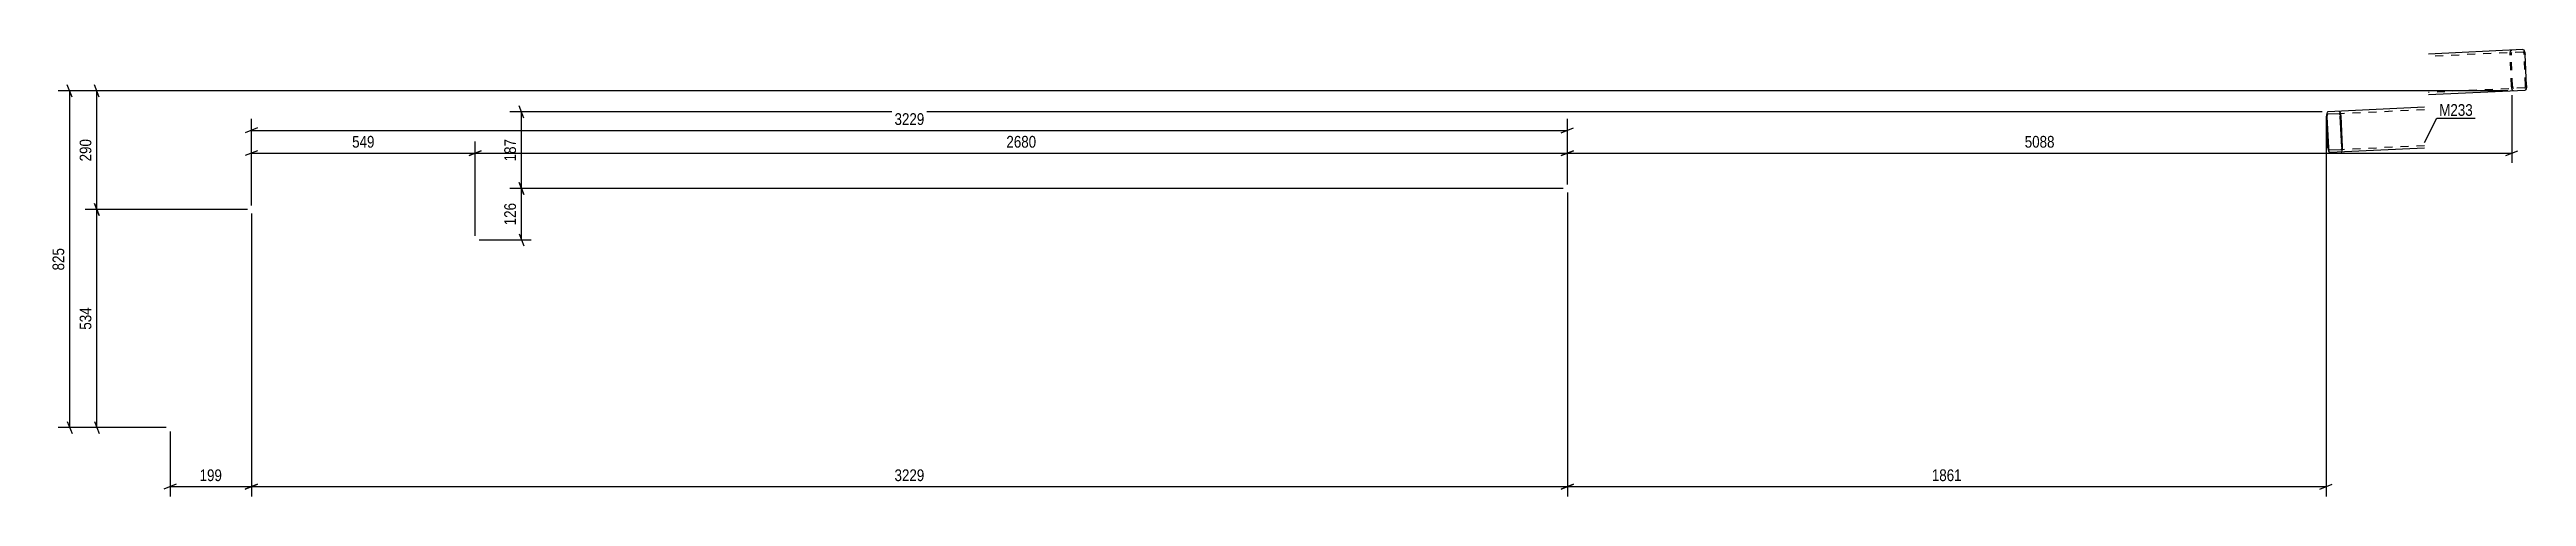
# Model space of a CAD drawing. Header units: millimetres. Extents: x 0 to 3251, y 0 to 594.
# Drawn here: x 2644 to 3251, y 352 to 461 of the extents above.
import ezdxf

# ---------------------------------------------------------------- set-up
doc = ezdxf.new("R2010")
doc.units = ezdxf.units.MM
doc.linetypes.add('DXK_LINE_DOT2', pattern=[3.9198, 1.9599, -1.9599])
doc.styles.add('Arial Narrow', font='ARIALN.TTF', dxfattribs={"height": 0.2})

# ---------------------------------------------------------------- blocks, each defined once
blk = doc.blocks.new('Part-247352729-1249 - 1231')
at = {"color": 2, "linetype": 'Continuous'}
for p, q in [((3250.36, 461.12), (3227.16, 460.03)), ((3250.36, 461.12), (3250.54, 461.03)), ((3250.54, 461.03), (3250.69, 460.78)), ((3250.69, 460.78), (3250.8, 460.4)), ((3250.8, 460.4), (3250.86, 459.94)), ((3251.21, 452.35), (3250.86, 459.94)), ((3250.83, 451.13), (3227.16, 450.02)), ((3251, 451.23), (3250.83, 451.13)), ((3251.12, 451.49), (3251, 451.23)), ((3251.2, 451.89), (3251.12, 451.49)), ((3251.21, 452.35), (3251.2, 451.89)), ((3202.13, 445.1), (3202.12, 444.64)), ((3202.47, 437.05), (3202.12, 444.64)), ((3202.2, 445.5), (3202.13, 445.1)), ((3202.33, 445.76), (3202.2, 445.5)), ((3202.5, 445.86), (3202.33, 445.76)), ((3202.33, 444.65), (3202.34, 444.89)), ((3202.69, 437.06), (3202.33, 444.65)), ((3202.34, 444.89), (3202.38, 445.08)), ((3202.38, 445.08), (3202.44, 445.21)), ((3202.44, 445.21), (3202.52, 445.26)), ((3226.16, 446.98), (3202.5, 445.86)), ((3205.29, 445.39), (3202.52, 445.26)), ((3205.43, 445.91), (3205.26, 445.99)), ((3205.29, 445.39), (3205.37, 445.35)), ((3205.37, 445.35), (3205.45, 445.23)), ((3205.58, 445.66), (3205.43, 445.91)), ((3205.45, 445.23), (3205.51, 445.03)), ((3205.51, 445.03), (3205.53, 444.81)), ((3205.89, 437.21), (3205.53, 444.81)), ((3205.7, 445.27), (3205.58, 445.66)), ((3205.75, 444.82), (3205.7, 445.27)), ((3206.11, 437.22), (3205.75, 444.82)), ((3202.47, 437.05), (3202.53, 436.6)), ((3202.53, 436.6), (3202.64, 436.21)), ((3202.64, 436.21), (3202.79, 435.96)), ((3202.72, 436.83), (3202.69, 437.06)), ((3202.77, 436.64), (3202.72, 436.83)), ((3202.85, 436.52), (3202.77, 436.64)), ((3202.79, 435.96), (3202.96, 435.87)), ((3202.94, 436.47), (3202.85, 436.52)), ((3205.7, 436.6), (3202.94, 436.47)), ((3226.16, 436.96), (3202.96, 435.87)), ((3205.78, 436.65), (3205.7, 436.6)), ((3205.73, 436), (3205.89, 436.1)), ((3205.85, 436.79), (3205.78, 436.65)), ((3205.88, 436.98), (3205.85, 436.79)), ((3205.89, 437.21), (3205.88, 436.98)), ((3205.89, 436.1), (3206.02, 436.37)), ((3206.02, 436.37), (3206.1, 436.76)), ((3206.1, 436.76), (3206.11, 437.22))]:
    blk.add_line(p, q, dxfattribs=at)
at = {"color": 7, "linetype": 'DXK_LINE_DOT2'}
for p, q in [((3250.39, 460.52), (3227.16, 459.43)), ((3247.22, 459.77), (3247.23, 460.23)), ((3247.58, 452.18), (3247.22, 459.77)), ((3247.23, 460.23), (3247.31, 460.62)), ((3247.31, 460.62), (3247.44, 460.89)), ((3247.44, 460.89), (3247.6, 460.99)), ((3247.48, 460.21), (3247.44, 460.01)), ((3247.44, 460.01), (3247.44, 459.78)), ((3247.8, 452.19), (3247.44, 459.78)), ((3247.55, 460.34), (3247.48, 460.21)), ((3247.63, 460.39), (3247.55, 460.34)), ((3250.48, 460.48), (3250.39, 460.52)), ((3250.55, 460.35), (3250.48, 460.48)), ((3250.61, 460.16), (3250.55, 460.35)), ((3250.64, 459.93), (3250.61, 460.16)), ((3250.99, 452.34), (3250.64, 459.93)), ((3250.8, 451.73), (3227.16, 450.62)), ((3247.63, 451.72), (3247.58, 452.18)), ((3247.74, 451.33), (3247.63, 451.72)), ((3247.9, 451.08), (3247.74, 451.33)), ((3247.8, 452.19), (3247.82, 451.96)), ((3247.82, 451.96), (3247.88, 451.77)), ((3247.88, 451.77), (3247.96, 451.64)), ((3248.07, 451), (3247.9, 451.08)), ((3247.96, 451.64), (3248.04, 451.6)), ((3250.8, 451.73), (3250.89, 451.78)), ((3250.89, 451.78), (3250.95, 451.91)), ((3250.95, 451.91), (3250.99, 452.11)), ((3250.99, 452.11), (3250.99, 452.34)), ((3226.16, 446.37), (3205.29, 445.39)), ((3226.16, 437.56), (3205.7, 436.6))]:
    blk.add_line(p, q, dxfattribs=at)
blk = doc.blocks.new('StraightDimension-247352729-1367 - 1231')
at = {"color": 7, "linetype": 'Continuous'}
for p, q in [((3246.63, 450.98), (2645.63, 450.98)), ((2649.08, 449.48), (2647.88, 452.48)), ((2648.48, 368.52), (2648.48, 450.98)), ((2672.11, 368.52), (2645.63, 368.52)), ((2647.88, 370.02), (2649.08, 367.02))]:
    blk.add_line(p, q, dxfattribs=at)
at = {"color": 0}
blk.add_wipeout([(2647.73, 413.09), (2643.53, 413.09), (2643.53, 406.41), (2647.73, 406.41)], dxfattribs=at)
at = {"color": 3, "style": 'Arial Narrow'}
blk.add_text('825', height=2.863, rotation=90.00021, dxfattribs=at).set_placement((2647.13, 407.01))
blk = doc.blocks.new('StraightDimension-247352729-12743 - 1231')
at = {"color": 7, "linetype": 'Continuous'}
for p, q in [((2693.06, 420.95), (2693.06, 351.65)), ((2673.11, 367.52), (2673.11, 351.65)), ((2674.61, 354.65), (2671.61, 353.45)), ((2673.11, 354.05), (2693.06, 354.05)), ((2691.56, 353.45), (2694.56, 354.65))]:
    blk.add_line(p, q, dxfattribs=at)
at = {"color": 0}
blk.add_wipeout([(2686.43, 354.8), (2686.43, 359), (2679.75, 359), (2679.75, 354.8)], dxfattribs=at)
at = {"color": 3, "style": 'Arial Narrow'}
blk.add_text('199', height=2.863, dxfattribs=at).set_placement((2680.35, 355.4))
blk = doc.blocks.new('StraightDimension-247352729-1252 - 1231')
at = {"color": 7, "linetype": 'Continuous'}
for p, q in [((3014.92, 427.09), (2756.46, 427.09)), ((2759.91, 425.59), (2758.71, 428.59)), ((2759.31, 414.51), (2759.31, 427.09)), ((2748.95, 414.51), (2761.71, 414.51)), ((2758.71, 416.01), (2759.91, 413.01))]:
    blk.add_line(p, q, dxfattribs=at)
at = {"color": 0}
blk.add_wipeout([(2758.56, 424.15), (2754.36, 424.15), (2754.36, 417.46), (2758.56, 417.46)], dxfattribs=at)
at = {"color": 3, "style": 'Arial Narrow'}
blk.add_text('126', height=2.863, rotation=90.00021, dxfattribs=at).set_placement((2757.96, 418.06))
blk = doc.blocks.new('StraightDimension-247352729-1314 - 1231')
at = {"color": 7, "linetype": 'Continuous'}
for p, q in [((3246.63, 450.98), (2652.29, 450.98)), ((2655.74, 449.48), (2654.54, 452.48)), ((2655.14, 421.95), (2655.14, 450.98)), ((2692.06, 421.95), (2652.29, 421.95)), ((2654.54, 423.45), (2655.74, 420.45))]:
    blk.add_line(p, q, dxfattribs=at)
at = {"color": 0}
blk.add_wipeout([(2654.39, 439.81), (2650.19, 439.81), (2650.19, 433.12), (2654.39, 433.12)], dxfattribs=at)
at = {"color": 3, "style": 'Arial Narrow'}
blk.add_text('290', height=2.863, rotation=90.00021, dxfattribs=at).set_placement((2653.79, 433.72))
blk = doc.blocks.new('StraightDimension-247352729-12742 - 1231')
at = {"color": 7, "linetype": 'Continuous'}
for p, q in [((3015.92, 426.09), (3015.92, 351.65)), ((2693.06, 420.95), (2693.06, 351.65)), ((2694.56, 354.65), (2691.56, 353.45)), ((2693.06, 354.05), (3015.92, 354.05)), ((3014.42, 353.45), (3017.42, 354.65))]:
    blk.add_line(p, q, dxfattribs=at)
at = {"color": 0}
blk.add_wipeout([(2858.75, 354.8), (2858.75, 359), (2850.24, 359), (2850.24, 354.8)], dxfattribs=at)
at = {"color": 3, "style": 'Arial Narrow'}
blk.add_text('3229', height=2.863, dxfattribs=at).set_placement((2850.84, 355.4))
blk = doc.blocks.new('StraightDimension-247352729-1289 - 1231')
at = {"color": 7, "linetype": 'Continuous'}
for p, q in [((3201.06, 445.84), (2756.46, 445.84)), ((2759.91, 444.34), (2758.71, 447.34)), ((2759.31, 427.09), (2759.31, 445.84)), ((3014.92, 427.09), (2756.46, 427.09)), ((2758.71, 428.59), (2759.91, 425.59))]:
    blk.add_line(p, q, dxfattribs=at)
at = {"color": 0}
blk.add_wipeout([(2758.56, 439.81), (2754.36, 439.81), (2754.36, 433.13), (2758.56, 433.13)], dxfattribs=at)
at = {"color": 3, "style": 'Arial Narrow'}
blk.add_text('187', height=2.863, rotation=90.00021, dxfattribs=at).set_placement((2757.96, 433.73))
blk = doc.blocks.new('StraightDimension-247352729-1517 - 1231')
at = {"color": 7, "linetype": 'Continuous'}
for p, q in [((2693.06, 422.95), (2693.06, 444.16)), ((3015.92, 428.09), (3015.92, 444.16)), ((2694.56, 441.91), (2691.56, 440.71)), ((2693.06, 441.31), (3015.92, 441.31)), ((3014.42, 440.71), (3017.42, 441.91))]:
    blk.add_line(p, q, dxfattribs=at)
at = {"color": 0}
blk.add_wipeout([(2858.75, 442.06), (2858.75, 446.26), (2850.24, 446.26), (2850.24, 442.06)], dxfattribs=at)
at = {"color": 3, "style": 'Arial Narrow'}
blk.add_text('3229', height=2.863, dxfattribs=at).set_placement((2850.84, 442.66))
blk = doc.blocks.new('StraightDimension-247352729-1341 - 1231')
at = {"color": 7, "linetype": 'Continuous'}
for p, q in [((2692.06, 421.95), (2652.29, 421.95)), ((2655.74, 420.45), (2654.54, 423.45)), ((2655.14, 368.52), (2655.14, 421.95)), ((2672.11, 368.52), (2652.29, 368.52)), ((2654.54, 370.02), (2655.74, 367.02))]:
    blk.add_line(p, q, dxfattribs=at)
at = {"color": 0}
blk.add_wipeout([(2654.39, 398.58), (2650.19, 398.58), (2650.19, 391.89), (2654.39, 391.89)], dxfattribs=at)
at = {"color": 3, "style": 'Arial Narrow'}
blk.add_text('534', height=2.863, rotation=90.00021, dxfattribs=at).set_placement((2653.79, 392.49))
blk = doc.blocks.new('StraightDimension-247352729-12741 - 1231')
at = {"color": 7, "linetype": 'Continuous'}
for p, q in [((3202.06, 444.84), (3202.06, 351.65)), ((3015.92, 426.09), (3015.92, 351.65)), ((3017.42, 354.65), (3014.42, 353.45)), ((3015.92, 354.05), (3202.06, 354.05)), ((3200.56, 353.45), (3203.56, 354.65))]:
    blk.add_line(p, q, dxfattribs=at)
at = {"color": 0}
blk.add_wipeout([(3113.25, 354.8), (3113.25, 359), (3104.73, 359), (3104.73, 354.8)], dxfattribs=at)
at = {"color": 3, "style": 'Arial Narrow'}
blk.add_text('1861', height=2.863, dxfattribs=at).set_placement((3105.33, 355.4))
blk = doc.blocks.new('StraightDimension-247352729-12759 - 1231')
at = {"color": 7, "linetype": 'Continuous'}
for p, q in [((3247.63, 449.98), (3247.63, 433.35)), ((3015.92, 428.09), (3015.92, 438.6)), ((3017.42, 436.35), (3014.42, 435.15)), ((3015.92, 435.75), (3247.63, 435.75)), ((3246.13, 435.15), (3249.13, 436.35))]:
    blk.add_line(p, q, dxfattribs=at)
at = {"color": 0}
blk.add_wipeout([(3136.03, 436.5), (3136.03, 440.7), (3127.52, 440.7), (3127.52, 436.5)], dxfattribs=at)
at = {"color": 3, "style": 'Arial Narrow'}
blk.add_text('5088', height=2.863, dxfattribs=at).set_placement((3128.12, 437.1))
blk = doc.blocks.new('StraightDimension-247352729-12760 - 1231')
at = {"color": 7, "linetype": 'Continuous'}
for p, q in [((2747.95, 415.51), (2747.95, 438.6)), ((3015.92, 428.09), (3015.92, 438.6)), ((2749.45, 436.35), (2746.45, 435.15)), ((2747.95, 435.75), (3015.92, 435.75)), ((3014.42, 435.15), (3017.42, 436.35))]:
    blk.add_line(p, q, dxfattribs=at)
at = {"color": 0}
blk.add_wipeout([(2886.19, 436.5), (2886.19, 440.7), (2877.68, 440.7), (2877.68, 436.5)], dxfattribs=at)
at = {"color": 3, "style": 'Arial Narrow'}
blk.add_text('2680', height=2.863, dxfattribs=at).set_placement((2878.28, 437.1))
blk = doc.blocks.new('StraightDimension-247352729-12761 - 1231')
at = {"color": 7, "linetype": 'Continuous'}
for p, q in [((2693.06, 422.95), (2693.06, 438.6)), ((2747.95, 415.51), (2747.95, 438.6)), ((2694.56, 436.35), (2691.56, 435.15)), ((2693.06, 435.75), (2747.95, 435.75)), ((2746.45, 435.15), (2749.45, 436.35))]:
    blk.add_line(p, q, dxfattribs=at)
at = {"color": 0}
blk.add_wipeout([(2723.85, 436.5), (2723.85, 440.7), (2717.17, 440.7), (2717.17, 436.5)], dxfattribs=at)
at = {"color": 3, "style": 'Arial Narrow'}
blk.add_text('549', height=2.863, dxfattribs=at).set_placement((2717.77, 437.1))
blk = doc.blocks.new('Mark-247352729-1244 - 1231')
at = {"color": 0}
blk.add_wipeout([(3238.04, 444.89), (3238.04, 447.89), (3229.82, 447.89), (3229.82, 444.89)], dxfattribs=at)
blk.add_wipeout([(3238.04, 444.89), (3238.04, 447.89), (3229.82, 447.89), (3229.82, 444.89)], dxfattribs=at)
at = {"color": 30, "linetype": 'Continuous'}
for p, q in [((3226.17, 438.36), (3229.22, 444.29)), ((3229.22, 444.29), (3238.64, 444.29))]:
    blk.add_line(p, q, dxfattribs=at)
at = {"color": 3, "style": 'Arial Narrow'}
blk.add_text('M233', height=2.863, dxfattribs=at).set_placement((3229.82, 444.89))

msp = doc.modelspace()

# ---------------------------------------------------------------- block references
msp.add_blockref('Part-247352729-1249 - 1231', (0, 0))

# ---------------------------------------------------------------- next in the draw order: block references
msp.add_blockref('StraightDimension-247352729-1367 - 1231', (0, 0))

# ---------------------------------------------------------------- next in the draw order: block references
for name in ['StraightDimension-247352729-1252 - 1231', 'StraightDimension-247352729-12743 - 1231']:
    msp.add_blockref(name, (0, 0))

# ---------------------------------------------------------------- next in the draw order: block references
msp.add_blockref('StraightDimension-247352729-1314 - 1231', (0, 0))

# ---------------------------------------------------------------- next in the draw order: block references
msp.add_blockref('StraightDimension-247352729-12742 - 1231', (0, 0))

# ---------------------------------------------------------------- next in the draw order: block references
msp.add_blockref('StraightDimension-247352729-1289 - 1231', (0, 0))

# ---------------------------------------------------------------- next in the draw order: block references
msp.add_blockref('StraightDimension-247352729-1517 - 1231', (0, 0))

# ---------------------------------------------------------------- next in the draw order: block references
for name in ['StraightDimension-247352729-12741 - 1231', 'StraightDimension-247352729-1341 - 1231']:
    msp.add_blockref(name, (0, 0))

# ---------------------------------------------------------------- next in the draw order: block references
msp.add_blockref('StraightDimension-247352729-12759 - 1231', (0, 0))

# ---------------------------------------------------------------- next in the draw order: block references
for name in ['Mark-247352729-1244 - 1231', 'StraightDimension-247352729-12760 - 1231']:
    msp.add_blockref(name, (0, 0))

# ---------------------------------------------------------------- next in the draw order: block references
msp.add_blockref('StraightDimension-247352729-12761 - 1231', (0, 0))

doc.saveas('drawing.dxf')
